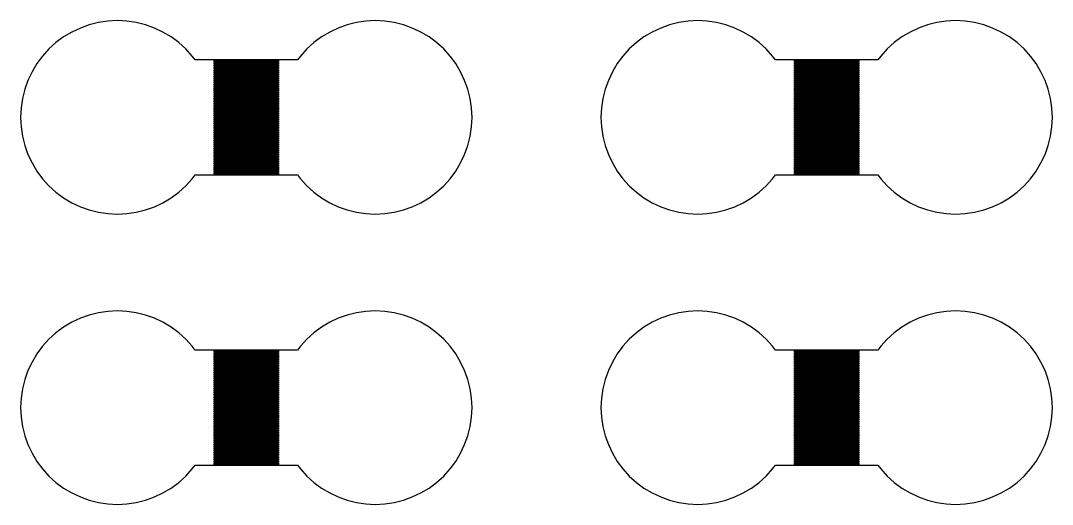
# Model space of a CAD drawing. Extents: x 1 to 53, y 0.8 to 35.2.
# Drawn here: x 10 to 26, y 27.75 to 35.25 of the extents above; entities that cross this region are included whole.
import ezdxf

# ---------------------------------------------------------------- set-up
doc = ezdxf.new("R2010")
doc.units = 0

msp = doc.modelspace()

# ---------------------------------------------------------------- linework, layer by layer
for p, q in [((11.2074, 35.2212), (11.0646, 35.1854)), ((11.353, 35.2428), (11.2074, 35.2212)), ((11.5, 35.25), (11.353, 35.2428)), ((11.647, 35.2428), (11.5, 35.25)), ((11.7926, 35.2212), (11.647, 35.2428)), ((11.9354, 35.1854), (11.7926, 35.2212)), ((15.2074, 35.2212), (15.0646, 35.1854)), ((15.353, 35.2428), (15.2074, 35.2212)), ((15.5, 35.25), (15.353, 35.2428)), ((15.647, 35.2428), (15.5, 35.25)), ((15.7926, 35.2212), (15.647, 35.2428)), ((15.9354, 35.1854), (15.7926, 35.2212)), ((20.2074, 35.2212), (20.0646, 35.1854)), ((20.353, 35.2428), (20.2074, 35.2212)), ((20.5, 35.25), (20.353, 35.2428)), ((20.647, 35.2428), (20.5, 35.25)), ((20.7926, 35.2212), (20.647, 35.2428)), ((20.9354, 35.1854), (20.7926, 35.2212)), ((24.2074, 35.2212), (24.0646, 35.1854)), ((24.353, 35.2428), (24.2074, 35.2212)), ((24.5, 35.25), (24.353, 35.2428)), ((24.647, 35.2428), (24.5, 35.25)), ((24.7926, 35.2212), (24.647, 35.2428)), ((24.9354, 35.1854), (24.7926, 35.2212)), ((10.7929, 35.0729), (10.6667, 34.9972)), ((10.926, 35.1358), (10.7929, 35.0729)), ((11.0646, 35.1854), (10.926, 35.1358)), ((12.074, 35.1358), (11.9354, 35.1854)), ((12.2071, 35.0729), (12.074, 35.1358)), ((12.3334, 34.9972), (12.2071, 35.0729)), ((14.7929, 35.0729), (14.6666, 34.9972)), ((14.926, 35.1358), (14.7929, 35.0729)), ((15.0646, 35.1854), (14.926, 35.1358)), ((16.074, 35.1358), (15.9354, 35.1854)), ((16.2071, 35.0729), (16.074, 35.1358)), ((16.3333, 34.9972), (16.2071, 35.0729)), ((19.7929, 35.0729), (19.6667, 34.9972)), ((19.926, 35.1358), (19.7929, 35.0729)), ((20.0646, 35.1854), (19.926, 35.1358)), ((21.074, 35.1358), (20.9354, 35.1854)), ((21.2071, 35.0729), (21.074, 35.1358)), ((21.3334, 34.9972), (21.2071, 35.0729)), ((23.7929, 35.0729), (23.6666, 34.9972)), ((23.926, 35.1358), (23.7929, 35.0729)), ((24.0646, 35.1854), (23.926, 35.1358)), ((25.074, 35.1358), (24.9354, 35.1854)), ((25.2071, 35.0729), (25.074, 35.1358)), ((25.3333, 34.9972), (25.2071, 35.0729)), ((10.5484, 34.9095), (10.4393, 34.8107)), ((10.6667, 34.9972), (10.5484, 34.9095)), ((12.4516, 34.9095), (12.3334, 34.9972)), ((12.5607, 34.8107), (12.4516, 34.9095)), ((14.5484, 34.9095), (14.4393, 34.8107)), ((14.6666, 34.9972), (14.5484, 34.9095)), ((16.4516, 34.9095), (16.3333, 34.9972)), ((16.5607, 34.8107), (16.4516, 34.9095)), ((19.5484, 34.9095), (19.4393, 34.8107)), ((19.6667, 34.9972), (19.5484, 34.9095)), ((21.4516, 34.9095), (21.3334, 34.9972)), ((21.5607, 34.8107), (21.4516, 34.9095)), ((23.5484, 34.9095), (23.4393, 34.8107)), ((23.6666, 34.9972), (23.5484, 34.9095)), ((25.4516, 34.9095), (25.3333, 34.9972)), ((25.5607, 34.8107), (25.4516, 34.9095)), ((10.4393, 34.8107), (10.3405, 34.7016)), ((12.6595, 34.7016), (12.5607, 34.8107)), ((14.4393, 34.8107), (14.3405, 34.7016)), ((16.6595, 34.7016), (16.5607, 34.8107)), ((19.4393, 34.8107), (19.3405, 34.7016)), ((21.6595, 34.7016), (21.5607, 34.8107)), ((23.4393, 34.8107), (23.3405, 34.7016)), ((25.6595, 34.7016), (25.5607, 34.8107)), ((10.2528, 34.5833), (10.1771, 34.4571)), ((10.3405, 34.7016), (10.2528, 34.5833)), ((12.7052, 34.64), (12.6595, 34.7016)), ((14.2948, 34.64), (12.7052, 34.64)), ((13, 34.61), (13, 34.63)), ((13, 34.63), (14, 34.63)), ((14, 34.61), (13, 34.61)), ((13, 34.58), (13, 34.6)), ((13, 34.6), (14, 34.6)), ((14, 34.58), (13, 34.58)), ((13, 34.55), (13, 34.57)), ((13, 34.57), (14, 34.57)), ((14, 34.63), (14, 34.61)), ((14, 34.6), (14, 34.58)), ((14, 34.57), (14, 34.55)), ((14.3405, 34.7016), (14.2948, 34.64)), ((16.7472, 34.5833), (16.6595, 34.7016)), ((16.8229, 34.4571), (16.7472, 34.5833)), ((19.2528, 34.5833), (19.1771, 34.4571)), ((19.3405, 34.7016), (19.2528, 34.5833)), ((21.7052, 34.64), (21.6595, 34.7016)), ((23.2948, 34.64), (21.7052, 34.64)), ((22, 34.61), (22, 34.63)), ((22, 34.63), (23, 34.63)), ((23, 34.61), (22, 34.61)), ((22, 34.58), (22, 34.6)), ((22, 34.6), (23, 34.6)), ((23, 34.58), (22, 34.58)), ((22, 34.55), (22, 34.57)), ((22, 34.57), (23, 34.57)), ((23, 34.63), (23, 34.61)), ((23, 34.6), (23, 34.58)), ((23, 34.57), (23, 34.55)), ((23.3405, 34.7016), (23.2948, 34.64)), ((25.7472, 34.5833), (25.6595, 34.7016)), ((25.8229, 34.4571), (25.7472, 34.5833)), ((10.1771, 34.4571), (10.1142, 34.324)), ((14, 34.55), (13, 34.55)), ((13, 34.52), (13, 34.54)), ((13, 34.54), (14, 34.54)), ((14, 34.52), (13, 34.52)), ((13, 34.49), (13, 34.51)), ((13, 34.51), (14, 34.51)), ((14, 34.49), (13, 34.49)), ((13, 34.46), (13, 34.48)), ((13, 34.48), (14, 34.48)), ((14, 34.46), (13, 34.46)), ((13, 34.43), (13, 34.45)), ((13, 34.45), (14, 34.45)), ((14, 34.43), (13, 34.43)), ((13, 34.4), (13, 34.42)), ((13, 34.42), (14, 34.42)), ((14, 34.4), (13, 34.4)), ((14, 34.54), (14, 34.52)), ((14, 34.51), (14, 34.49)), ((14, 34.48), (14, 34.46)), ((14, 34.45), (14, 34.43)), ((14, 34.42), (14, 34.4)), ((16.8858, 34.324), (16.8229, 34.4571)), ((19.1771, 34.4571), (19.1142, 34.324)), ((23, 34.55), (22, 34.55)), ((22, 34.52), (22, 34.54)), ((22, 34.54), (23, 34.54)), ((23, 34.52), (22, 34.52)), ((22, 34.49), (22, 34.51)), ((22, 34.51), (23, 34.51)), ((23, 34.49), (22, 34.49)), ((22, 34.46), (22, 34.48)), ((22, 34.48), (23, 34.48)), ((23, 34.46), (22, 34.46)), ((22, 34.43), (22, 34.45)), ((22, 34.45), (23, 34.45)), ((23, 34.43), (22, 34.43)), ((22, 34.4), (22, 34.42)), ((22, 34.42), (23, 34.42)), ((23, 34.4), (22, 34.4)), ((23, 34.54), (23, 34.52)), ((23, 34.51), (23, 34.49)), ((23, 34.48), (23, 34.46)), ((23, 34.45), (23, 34.43)), ((23, 34.42), (23, 34.4)), ((25.8858, 34.324), (25.8229, 34.4571)), ((10.1142, 34.324), (10.0646, 34.1854)), ((13, 34.37), (13, 34.39)), ((13, 34.39), (14, 34.39)), ((14, 34.37), (13, 34.37)), ((13, 34.34), (13, 34.36)), ((13, 34.36), (14, 34.36)), ((14, 34.34), (13, 34.34)), ((13, 34.31), (13, 34.33)), ((13, 34.33), (14, 34.33)), ((14, 34.31), (13, 34.31)), ((13, 34.28), (13, 34.3)), ((13, 34.3), (14, 34.3)), ((14, 34.28), (13, 34.28)), ((13, 34.25), (13, 34.27)), ((13, 34.27), (14, 34.27)), ((14, 34.25), (13, 34.25)), ((13, 34.22), (13, 34.24)), ((13, 34.24), (14, 34.24)), ((14, 34.39), (14, 34.37)), ((14, 34.36), (14, 34.34)), ((14, 34.33), (14, 34.31)), ((14, 34.3), (14, 34.28)), ((14, 34.27), (14, 34.25)), ((14, 34.24), (14, 34.22)), ((16.9354, 34.1854), (16.8858, 34.324)), ((19.1142, 34.324), (19.0646, 34.1854)), ((22, 34.37), (22, 34.39)), ((22, 34.39), (23, 34.39)), ((23, 34.37), (22, 34.37)), ((22, 34.34), (22, 34.36)), ((22, 34.36), (23, 34.36)), ((23, 34.34), (22, 34.34)), ((22, 34.31), (22, 34.33)), ((22, 34.33), (23, 34.33)), ((23, 34.31), (22, 34.31)), ((22, 34.28), (22, 34.3)), ((22, 34.3), (23, 34.3)), ((23, 34.28), (22, 34.28)), ((22, 34.25), (22, 34.27)), ((22, 34.27), (23, 34.27)), ((23, 34.25), (22, 34.25)), ((22, 34.22), (22, 34.24)), ((22, 34.24), (23, 34.24)), ((23, 34.39), (23, 34.37)), ((23, 34.36), (23, 34.34)), ((23, 34.33), (23, 34.31)), ((23, 34.3), (23, 34.28)), ((23, 34.27), (23, 34.25)), ((23, 34.24), (23, 34.22)), ((25.9354, 34.1854), (25.8858, 34.324)), ((10.0646, 34.1854), (10.0288, 34.0426)), ((14, 34.22), (13, 34.22)), ((13, 34.19), (13, 34.21)), ((13, 34.21), (14, 34.21)), ((14, 34.19), (13, 34.19)), ((13, 34.16), (13, 34.18)), ((13, 34.18), (14, 34.18)), ((14, 34.16), (13, 34.16)), ((13, 34.13), (13, 34.15)), ((13, 34.15), (14, 34.15)), ((14, 34.13), (13, 34.13)), ((13, 34.1), (13, 34.12)), ((13, 34.12), (14, 34.12)), ((14, 34.1), (13, 34.1)), ((13, 34.07), (13, 34.09)), ((13, 34.09), (14, 34.09)), ((14, 34.21), (14, 34.19)), ((14, 34.18), (14, 34.16)), ((14, 34.15), (14, 34.13)), ((14, 34.12), (14, 34.1)), ((14, 34.09), (14, 34.07)), ((16.9712, 34.0426), (16.9354, 34.1854)), ((19.0646, 34.1854), (19.0288, 34.0426)), ((23, 34.22), (22, 34.22)), ((22, 34.19), (22, 34.21)), ((22, 34.21), (23, 34.21)), ((23, 34.19), (22, 34.19)), ((22, 34.16), (22, 34.18)), ((22, 34.18), (23, 34.18)), ((23, 34.16), (22, 34.16)), ((22, 34.13), (22, 34.15)), ((22, 34.15), (23, 34.15)), ((23, 34.13), (22, 34.13)), ((22, 34.1), (22, 34.12)), ((22, 34.12), (23, 34.12)), ((23, 34.1), (22, 34.1)), ((22, 34.07), (22, 34.09)), ((22, 34.09), (23, 34.09)), ((23, 34.21), (23, 34.19)), ((23, 34.18), (23, 34.16)), ((23, 34.15), (23, 34.13)), ((23, 34.12), (23, 34.1)), ((23, 34.09), (23, 34.07)), ((25.9712, 34.0426), (25.9354, 34.1854)), ((10.0288, 34.0426), (10.0072, 33.897)), ((14, 34.07), (13, 34.07)), ((13, 34.04), (13, 34.06)), ((13, 34.06), (14, 34.06)), ((14, 34.04), (13, 34.04)), ((13, 34.01), (13, 34.03)), ((13, 34.03), (14, 34.03)), ((14, 34.01), (13, 34.01)), ((13, 33.98), (13, 34)), ((13, 34), (14, 34)), ((14, 33.98), (13, 33.98)), ((13, 33.95), (13, 33.97)), ((13, 33.97), (14, 33.97)), ((14, 33.95), (13, 33.95)), ((13, 33.92), (13, 33.94)), ((13, 33.94), (14, 33.94)), ((14, 33.92), (13, 33.92)), ((14, 34.06), (14, 34.04)), ((14, 34.03), (14, 34.01)), ((14, 34), (14, 33.98)), ((14, 33.97), (14, 33.95)), ((14, 33.94), (14, 33.92)), ((16.9928, 33.897), (16.9712, 34.0426)), ((19.0288, 34.0426), (19.0072, 33.897)), ((23, 34.07), (22, 34.07)), ((22, 34.04), (22, 34.06)), ((22, 34.06), (23, 34.06)), ((23, 34.04), (22, 34.04)), ((22, 34.01), (22, 34.03)), ((22, 34.03), (23, 34.03)), ((23, 34.01), (22, 34.01)), ((22, 33.98), (22, 34)), ((22, 34), (23, 34)), ((23, 33.98), (22, 33.98)), ((22, 33.95), (22, 33.97)), ((22, 33.97), (23, 33.97)), ((23, 33.95), (22, 33.95)), ((22, 33.92), (22, 33.94)), ((22, 33.94), (23, 33.94)), ((23, 33.92), (22, 33.92)), ((23, 34.06), (23, 34.04)), ((23, 34.03), (23, 34.01)), ((23, 34), (23, 33.98)), ((23, 33.97), (23, 33.95)), ((23, 33.94), (23, 33.92)), ((25.9928, 33.897), (25.9712, 34.0426)), ((10.0072, 33.897), (10, 33.75)), ((13, 33.89), (13, 33.91)), ((13, 33.91), (14, 33.91)), ((14, 33.89), (13, 33.89)), ((13, 33.86), (13, 33.88)), ((13, 33.88), (14, 33.88)), ((14, 33.86), (13, 33.86)), ((13, 33.83), (13, 33.85)), ((13, 33.85), (14, 33.85)), ((14, 33.83), (13, 33.83)), ((13, 33.8), (13, 33.82)), ((13, 33.82), (14, 33.82)), ((14, 33.8), (13, 33.8)), ((13, 33.77), (13, 33.79)), ((13, 33.79), (14, 33.79)), ((14, 33.77), (13, 33.77)), ((14, 33.91), (14, 33.89)), ((14, 33.88), (14, 33.86)), ((14, 33.85), (14, 33.83)), ((14, 33.82), (14, 33.8)), ((14, 33.79), (14, 33.77)), ((17, 33.75), (16.9928, 33.897)), ((19.0072, 33.897), (19, 33.75)), ((22, 33.89), (22, 33.91)), ((22, 33.91), (23, 33.91)), ((23, 33.89), (22, 33.89)), ((22, 33.86), (22, 33.88)), ((22, 33.88), (23, 33.88)), ((23, 33.86), (22, 33.86)), ((22, 33.83), (22, 33.85)), ((22, 33.85), (23, 33.85)), ((23, 33.83), (22, 33.83)), ((22, 33.8), (22, 33.82)), ((22, 33.82), (23, 33.82)), ((23, 33.8), (22, 33.8)), ((22, 33.77), (22, 33.79)), ((22, 33.79), (23, 33.79)), ((23, 33.77), (22, 33.77)), ((23, 33.91), (23, 33.89)), ((23, 33.88), (23, 33.86)), ((23, 33.85), (23, 33.83)), ((23, 33.82), (23, 33.8)), ((23, 33.79), (23, 33.77)), ((26, 33.75), (25.9928, 33.897)), ((10, 33.75), (10.0072, 33.603)), ((10.0072, 33.603), (10.0288, 33.4574)), ((13, 33.74), (13, 33.76)), ((13, 33.76), (14, 33.76)), ((14, 33.74), (13, 33.74)), ((13, 33.71), (13, 33.73)), ((13, 33.73), (14, 33.73)), ((14, 33.71), (13, 33.71)), ((13, 33.68), (13, 33.7)), ((13, 33.7), (14, 33.7)), ((14, 33.68), (13, 33.68)), ((13, 33.65), (13, 33.67)), ((13, 33.67), (14, 33.67)), ((14, 33.65), (13, 33.65)), ((13, 33.62), (13, 33.64)), ((13, 33.64), (14, 33.64)), ((14, 33.62), (13, 33.62)), ((13, 33.59), (13, 33.61)), ((13, 33.61), (14, 33.61)), ((14, 33.76), (14, 33.74)), ((14, 33.73), (14, 33.71)), ((14, 33.7), (14, 33.68)), ((14, 33.67), (14, 33.65)), ((14, 33.64), (14, 33.62)), ((14, 33.61), (14, 33.59)), ((16.9712, 33.4574), (16.9928, 33.603)), ((16.9928, 33.603), (17, 33.75)), ((19, 33.75), (19.0072, 33.603)), ((19.0072, 33.603), (19.0288, 33.4574)), ((22, 33.74), (22, 33.76)), ((22, 33.76), (23, 33.76)), ((23, 33.74), (22, 33.74)), ((22, 33.71), (22, 33.73)), ((22, 33.73), (23, 33.73)), ((23, 33.71), (22, 33.71)), ((22, 33.68), (22, 33.7)), ((22, 33.7), (23, 33.7)), ((23, 33.68), (22, 33.68)), ((22, 33.65), (22, 33.67)), ((22, 33.67), (23, 33.67)), ((23, 33.65), (22, 33.65)), ((22, 33.62), (22, 33.64)), ((22, 33.64), (23, 33.64)), ((23, 33.62), (22, 33.62)), ((22, 33.59), (22, 33.61)), ((22, 33.61), (23, 33.61)), ((23, 33.76), (23, 33.74)), ((23, 33.73), (23, 33.71)), ((23, 33.7), (23, 33.68)), ((23, 33.67), (23, 33.65)), ((23, 33.64), (23, 33.62)), ((23, 33.61), (23, 33.59)), ((25.9712, 33.4574), (25.9928, 33.603)), ((25.9928, 33.603), (26, 33.75)), ((10.0288, 33.4574), (10.0646, 33.3146)), ((14, 33.59), (13, 33.59)), ((13, 33.56), (13, 33.58)), ((13, 33.58), (14, 33.58)), ((14, 33.56), (13, 33.56)), ((13, 33.53), (13, 33.55)), ((13, 33.55), (14, 33.55)), ((14, 33.53), (13, 33.53)), ((13, 33.5), (13, 33.52)), ((13, 33.52), (14, 33.52)), ((14, 33.5), (13, 33.5)), ((13, 33.47), (13, 33.49)), ((13, 33.49), (14, 33.49)), ((14, 33.47), (13, 33.47)), ((13, 33.44), (13, 33.46)), ((13, 33.46), (14, 33.46)), ((14, 33.58), (14, 33.56)), ((14, 33.55), (14, 33.53)), ((14, 33.52), (14, 33.5)), ((14, 33.49), (14, 33.47)), ((14, 33.46), (14, 33.44)), ((16.9354, 33.3146), (16.9712, 33.4574)), ((19.0288, 33.4574), (19.0646, 33.3146)), ((23, 33.59), (22, 33.59)), ((22, 33.56), (22, 33.58)), ((22, 33.58), (23, 33.58)), ((23, 33.56), (22, 33.56)), ((22, 33.53), (22, 33.55)), ((22, 33.55), (23, 33.55)), ((23, 33.53), (22, 33.53)), ((22, 33.5), (22, 33.52)), ((22, 33.52), (23, 33.52)), ((23, 33.5), (22, 33.5)), ((22, 33.47), (22, 33.49)), ((22, 33.49), (23, 33.49)), ((23, 33.47), (22, 33.47)), ((22, 33.44), (22, 33.46)), ((22, 33.46), (23, 33.46)), ((23, 33.58), (23, 33.56)), ((23, 33.55), (23, 33.53)), ((23, 33.52), (23, 33.5)), ((23, 33.49), (23, 33.47)), ((23, 33.46), (23, 33.44)), ((25.9354, 33.3146), (25.9712, 33.4574)), ((10.0646, 33.3146), (10.1142, 33.176)), ((14, 33.44), (13, 33.44)), ((13, 33.41), (13, 33.43)), ((13, 33.43), (14, 33.43)), ((14, 33.41), (13, 33.41)), ((13, 33.38), (13, 33.4)), ((13, 33.4), (14, 33.4)), ((14, 33.38), (13, 33.38)), ((13, 33.35), (13, 33.37)), ((13, 33.37), (14, 33.37)), ((14, 33.35), (13, 33.35)), ((13, 33.32), (13, 33.34)), ((13, 33.34), (14, 33.34)), ((14, 33.32), (13, 33.32)), ((13, 33.29), (13, 33.31)), ((13, 33.31), (14, 33.31)), ((14, 33.29), (13, 33.29)), ((13, 33.26), (13, 33.28)), ((13, 33.28), (14, 33.28)), ((14, 33.43), (14, 33.41)), ((14, 33.4), (14, 33.38)), ((14, 33.37), (14, 33.35)), ((14, 33.34), (14, 33.32)), ((14, 33.31), (14, 33.29)), ((14, 33.28), (14, 33.26)), ((16.8858, 33.176), (16.9354, 33.3146)), ((19.0646, 33.3146), (19.1142, 33.176)), ((23, 33.44), (22, 33.44)), ((22, 33.41), (22, 33.43)), ((22, 33.43), (23, 33.43)), ((23, 33.41), (22, 33.41)), ((22, 33.38), (22, 33.4)), ((22, 33.4), (23, 33.4)), ((23, 33.38), (22, 33.38)), ((22, 33.35), (22, 33.37)), ((22, 33.37), (23, 33.37)), ((23, 33.35), (22, 33.35)), ((22, 33.32), (22, 33.34)), ((22, 33.34), (23, 33.34)), ((23, 33.32), (22, 33.32)), ((22, 33.29), (22, 33.31)), ((22, 33.31), (23, 33.31)), ((23, 33.29), (22, 33.29)), ((22, 33.26), (22, 33.28)), ((22, 33.28), (23, 33.28)), ((23, 33.43), (23, 33.41)), ((23, 33.4), (23, 33.38)), ((23, 33.37), (23, 33.35)), ((23, 33.34), (23, 33.32)), ((23, 33.31), (23, 33.29)), ((23, 33.28), (23, 33.26)), ((25.8858, 33.176), (25.9354, 33.3146)), ((10.1142, 33.176), (10.1771, 33.0429)), ((14, 33.26), (13, 33.26)), ((13, 33.23), (13, 33.25)), ((13, 33.25), (14, 33.25)), ((14, 33.23), (13, 33.23)), ((13, 33.2), (13, 33.22)), ((13, 33.22), (14, 33.22)), ((14, 33.2), (13, 33.2)), ((13, 33.17), (13, 33.19)), ((13, 33.19), (14, 33.19)), ((14, 33.17), (13, 33.17)), ((13, 33.14), (13, 33.16)), ((13, 33.16), (14, 33.16)), ((14, 33.14), (13, 33.14)), ((13, 33.11), (13, 33.13)), ((13, 33.13), (14, 33.13)), ((14, 33.25), (14, 33.23)), ((14, 33.22), (14, 33.2)), ((14, 33.19), (14, 33.17)), ((14, 33.16), (14, 33.14)), ((14, 33.13), (14, 33.11)), ((16.8229, 33.0429), (16.8858, 33.176)), ((19.1142, 33.176), (19.1771, 33.0429)), ((23, 33.26), (22, 33.26)), ((22, 33.23), (22, 33.25)), ((22, 33.25), (23, 33.25)), ((23, 33.23), (22, 33.23)), ((22, 33.2), (22, 33.22)), ((22, 33.22), (23, 33.22)), ((23, 33.2), (22, 33.2)), ((22, 33.17), (22, 33.19)), ((22, 33.19), (23, 33.19)), ((23, 33.17), (22, 33.17)), ((22, 33.14), (22, 33.16)), ((22, 33.16), (23, 33.16)), ((23, 33.14), (22, 33.14)), ((22, 33.11), (22, 33.13)), ((22, 33.13), (23, 33.13)), ((23, 33.25), (23, 33.23)), ((23, 33.22), (23, 33.2)), ((23, 33.19), (23, 33.17)), ((23, 33.16), (23, 33.14)), ((23, 33.13), (23, 33.11)), ((25.8229, 33.0429), (25.8858, 33.176)), ((10.1771, 33.0429), (10.2528, 32.9167)), ((14, 33.11), (13, 33.11)), ((13, 33.08), (13, 33.1)), ((13, 33.1), (14, 33.1)), ((14, 33.08), (13, 33.08)), ((13, 33.05), (13, 33.07)), ((13, 33.07), (14, 33.07)), ((14, 33.05), (13, 33.05)), ((13, 33.02), (13, 33.04)), ((13, 33.04), (14, 33.04)), ((14, 33.02), (13, 33.02)), ((13, 32.99), (13, 33.01)), ((13, 33.01), (14, 33.01)), ((14, 32.99), (13, 32.99)), ((13, 32.96), (13, 32.98)), ((13, 32.98), (14, 32.98)), ((14, 32.96), (13, 32.96)), ((14, 33.1), (14, 33.08)), ((14, 33.07), (14, 33.05)), ((14, 33.04), (14, 33.02)), ((14, 33.01), (14, 32.99)), ((14, 32.98), (14, 32.96)), ((16.7472, 32.9167), (16.8229, 33.0429)), ((19.1771, 33.0429), (19.2528, 32.9167)), ((23, 33.11), (22, 33.11)), ((22, 33.08), (22, 33.1)), ((22, 33.1), (23, 33.1)), ((23, 33.08), (22, 33.08)), ((22, 33.05), (22, 33.07)), ((22, 33.07), (23, 33.07)), ((23, 33.05), (22, 33.05)), ((22, 33.02), (22, 33.04)), ((22, 33.04), (23, 33.04)), ((23, 33.02), (22, 33.02)), ((22, 32.99), (22, 33.01)), ((22, 33.01), (23, 33.01)), ((23, 32.99), (22, 32.99)), ((22, 32.96), (22, 32.98)), ((22, 32.98), (23, 32.98)), ((23, 32.96), (22, 32.96)), ((23, 33.1), (23, 33.08)), ((23, 33.07), (23, 33.05)), ((23, 33.04), (23, 33.02)), ((23, 33.01), (23, 32.99)), ((23, 32.98), (23, 32.96)), ((25.7472, 32.9167), (25.8229, 33.0429)), ((10.2528, 32.9167), (10.3405, 32.7984)), ((12.6595, 32.7984), (12.7052, 32.86)), ((12.7052, 32.86), (14.2948, 32.86)), ((13, 32.93), (13, 32.95)), ((13, 32.95), (14, 32.95)), ((14, 32.93), (13, 32.93)), ((13, 32.9), (13, 32.92)), ((13, 32.92), (14, 32.92)), ((14, 32.9), (13, 32.9)), ((13, 32.87), (13, 32.89)), ((13, 32.89), (14, 32.89)), ((14, 32.87), (13, 32.87)), ((14, 32.95), (14, 32.93)), ((14, 32.92), (14, 32.9)), ((14, 32.89), (14, 32.87)), ((14.2948, 32.86), (14.3405, 32.7984)), ((16.6595, 32.7984), (16.7472, 32.9167)), ((19.2528, 32.9167), (19.3405, 32.7984)), ((21.6595, 32.7984), (21.7052, 32.86)), ((21.7052, 32.86), (23.2948, 32.86)), ((22, 32.93), (22, 32.95)), ((22, 32.95), (23, 32.95)), ((23, 32.93), (22, 32.93)), ((22, 32.9), (22, 32.92)), ((22, 32.92), (23, 32.92)), ((23, 32.9), (22, 32.9)), ((22, 32.87), (22, 32.89)), ((22, 32.89), (23, 32.89)), ((23, 32.87), (22, 32.87)), ((23, 32.95), (23, 32.93)), ((23, 32.92), (23, 32.9)), ((23, 32.89), (23, 32.87)), ((23.2948, 32.86), (23.3405, 32.7984)), ((25.6595, 32.7984), (25.7472, 32.9167)), ((10.3405, 32.7984), (10.4393, 32.6893)), ((10.4393, 32.6893), (10.5484, 32.5905)), ((12.4516, 32.5905), (12.5607, 32.6893)), ((12.5607, 32.6893), (12.6595, 32.7984)), ((14.3405, 32.7984), (14.4393, 32.6893)), ((14.4393, 32.6893), (14.5484, 32.5905)), ((16.4516, 32.5905), (16.5607, 32.6893)), ((16.5607, 32.6893), (16.6595, 32.7984)), ((19.3405, 32.7984), (19.4393, 32.6893)), ((19.4393, 32.6893), (19.5484, 32.5905)), ((21.4516, 32.5905), (21.5607, 32.6893)), ((21.5607, 32.6893), (21.6595, 32.7984)), ((23.3405, 32.7984), (23.4393, 32.6893)), ((23.4393, 32.6893), (23.5484, 32.5905)), ((25.4516, 32.5905), (25.5607, 32.6893)), ((25.5607, 32.6893), (25.6595, 32.7984)), ((10.5484, 32.5905), (10.6667, 32.5028)), ((10.6667, 32.5028), (10.7929, 32.4271)), ((12.2071, 32.4271), (12.3334, 32.5028)), ((12.3334, 32.5028), (12.4516, 32.5905)), ((14.5484, 32.5905), (14.6666, 32.5028)), ((14.6666, 32.5028), (14.7929, 32.4271)), ((16.2071, 32.4271), (16.3333, 32.5028)), ((16.3333, 32.5028), (16.4516, 32.5905)), ((19.5484, 32.5905), (19.6667, 32.5028)), ((19.6667, 32.5028), (19.7929, 32.4271)), ((21.2071, 32.4271), (21.3334, 32.5028)), ((21.3334, 32.5028), (21.4516, 32.5905)), ((23.5484, 32.5905), (23.6666, 32.5028)), ((23.6666, 32.5028), (23.7929, 32.4271)), ((25.2071, 32.4271), (25.3333, 32.5028)), ((25.3333, 32.5028), (25.4516, 32.5905)), ((10.7929, 32.4271), (10.926, 32.3642)), ((10.926, 32.3642), (11.0646, 32.3146)), ((11.9354, 32.3146), (12.074, 32.3642)), ((12.074, 32.3642), (12.2071, 32.4271)), ((14.7929, 32.4271), (14.926, 32.3642)), ((14.926, 32.3642), (15.0646, 32.3146)), ((15.9354, 32.3146), (16.074, 32.3642)), ((16.074, 32.3642), (16.2071, 32.4271)), ((19.7929, 32.4271), (19.926, 32.3642)), ((19.926, 32.3642), (20.0646, 32.3146)), ((20.9354, 32.3146), (21.074, 32.3642)), ((21.074, 32.3642), (21.2071, 32.4271)), ((23.7929, 32.4271), (23.926, 32.3642)), ((23.926, 32.3642), (24.0646, 32.3146)), ((24.9354, 32.3146), (25.074, 32.3642)), ((25.074, 32.3642), (25.2071, 32.4271)), ((11.0646, 32.3146), (11.2074, 32.2788)), ((11.2074, 32.2788), (11.353, 32.2572)), ((11.353, 32.2572), (11.5, 32.25)), ((11.5, 32.25), (11.647, 32.2572)), ((11.647, 32.2572), (11.7926, 32.2788)), ((11.7926, 32.2788), (11.9354, 32.3146)), ((15.0646, 32.3146), (15.2074, 32.2788)), ((15.2074, 32.2788), (15.353, 32.2572)), ((15.353, 32.2572), (15.5, 32.25)), ((15.5, 32.25), (15.647, 32.2572)), ((15.647, 32.2572), (15.7926, 32.2788)), ((15.7926, 32.2788), (15.9354, 32.3146)), ((20.0646, 32.3146), (20.2074, 32.2788)), ((20.2074, 32.2788), (20.353, 32.2572)), ((20.353, 32.2572), (20.5, 32.25)), ((20.5, 32.25), (20.647, 32.2572)), ((20.647, 32.2572), (20.7926, 32.2788)), ((20.7926, 32.2788), (20.9354, 32.3146)), ((24.0646, 32.3146), (24.2074, 32.2788)), ((24.2074, 32.2788), (24.353, 32.2572)), ((24.353, 32.2572), (24.5, 32.25)), ((24.5, 32.25), (24.647, 32.2572)), ((24.647, 32.2572), (24.7926, 32.2788)), ((24.7926, 32.2788), (24.9354, 32.3146)), ((11.2074, 30.7212), (11.0646, 30.6854)), ((11.353, 30.7428), (11.2074, 30.7212)), ((11.5, 30.75), (11.353, 30.7428)), ((11.647, 30.7428), (11.5, 30.75)), ((11.7926, 30.7212), (11.647, 30.7428)), ((11.9354, 30.6854), (11.7926, 30.7212)), ((15.2074, 30.7212), (15.0646, 30.6854)), ((15.353, 30.7428), (15.2074, 30.7212)), ((15.5, 30.75), (15.353, 30.7428)), ((15.647, 30.7428), (15.5, 30.75)), ((15.7926, 30.7212), (15.647, 30.7428)), ((15.9354, 30.6854), (15.7926, 30.7212)), ((20.2074, 30.7212), (20.0646, 30.6854)), ((20.353, 30.7428), (20.2074, 30.7212)), ((20.5, 30.75), (20.353, 30.7428)), ((20.647, 30.7428), (20.5, 30.75)), ((20.7926, 30.7212), (20.647, 30.7428)), ((20.9354, 30.6854), (20.7926, 30.7212)), ((24.2074, 30.7212), (24.0646, 30.6854)), ((24.353, 30.7428), (24.2074, 30.7212)), ((24.5, 30.75), (24.353, 30.7428)), ((24.647, 30.7428), (24.5, 30.75)), ((24.7926, 30.7212), (24.647, 30.7428)), ((24.9354, 30.6854), (24.7926, 30.7212)), ((10.7929, 30.5729), (10.6667, 30.4972)), ((10.926, 30.6358), (10.7929, 30.5729)), ((11.0646, 30.6854), (10.926, 30.6358)), ((12.074, 30.6358), (11.9354, 30.6854)), ((12.2071, 30.5729), (12.074, 30.6358)), ((12.3334, 30.4972), (12.2071, 30.5729)), ((14.7929, 30.5729), (14.6666, 30.4972)), ((14.926, 30.6358), (14.7929, 30.5729)), ((15.0646, 30.6854), (14.926, 30.6358)), ((16.074, 30.6358), (15.9354, 30.6854)), ((16.2071, 30.5729), (16.074, 30.6358)), ((16.3333, 30.4972), (16.2071, 30.5729)), ((19.7929, 30.5729), (19.6667, 30.4972)), ((19.926, 30.6358), (19.7929, 30.5729)), ((20.0646, 30.6854), (19.926, 30.6358)), ((21.074, 30.6358), (20.9354, 30.6854)), ((21.2071, 30.5729), (21.074, 30.6358)), ((21.3334, 30.4972), (21.2071, 30.5729)), ((23.7929, 30.5729), (23.6666, 30.4972)), ((23.926, 30.6358), (23.7929, 30.5729)), ((24.0646, 30.6854), (23.926, 30.6358)), ((25.074, 30.6358), (24.9354, 30.6854)), ((25.2071, 30.5729), (25.074, 30.6358)), ((25.3333, 30.4972), (25.2071, 30.5729)), ((10.5484, 30.4095), (10.4393, 30.3107)), ((10.6667, 30.4972), (10.5484, 30.4095)), ((12.4516, 30.4095), (12.3334, 30.4972)), ((12.5607, 30.3107), (12.4516, 30.4095)), ((14.5484, 30.4095), (14.4393, 30.3107)), ((14.6666, 30.4972), (14.5484, 30.4095)), ((16.4516, 30.4095), (16.3333, 30.4972)), ((16.5607, 30.3107), (16.4516, 30.4095)), ((19.5484, 30.4095), (19.4393, 30.3107)), ((19.6667, 30.4972), (19.5484, 30.4095)), ((21.4516, 30.4095), (21.3334, 30.4972)), ((21.5607, 30.3107), (21.4516, 30.4095)), ((23.5484, 30.4095), (23.4393, 30.3107)), ((23.6666, 30.4972), (23.5484, 30.4095)), ((25.4516, 30.4095), (25.3333, 30.4972)), ((25.5607, 30.3107), (25.4516, 30.4095)), ((10.4393, 30.3107), (10.3405, 30.2016)), ((12.6595, 30.2016), (12.5607, 30.3107)), ((14.4393, 30.3107), (14.3405, 30.2016)), ((16.6595, 30.2016), (16.5607, 30.3107)), ((19.4393, 30.3107), (19.3405, 30.2016)), ((21.6595, 30.2016), (21.5607, 30.3107)), ((23.4393, 30.3107), (23.3405, 30.2016)), ((25.6595, 30.2016), (25.5607, 30.3107)), ((10.2528, 30.0833), (10.1771, 29.9571)), ((10.3405, 30.2016), (10.2528, 30.0833)), ((12.7052, 30.14), (12.6595, 30.2016)), ((14.2948, 30.14), (12.7052, 30.14)), ((13, 30.11), (13, 30.13)), ((13, 30.13), (14, 30.13)), ((14, 30.11), (13, 30.11)), ((13, 30.08), (13, 30.1)), ((13, 30.1), (14, 30.1)), ((14, 30.13), (14, 30.11)), ((14, 30.1), (14, 30.08)), ((14.3405, 30.2016), (14.2948, 30.14)), ((16.7472, 30.0833), (16.6595, 30.2016)), ((16.8229, 29.9571), (16.7472, 30.0833)), ((19.2528, 30.0833), (19.1771, 29.9571)), ((19.3405, 30.2016), (19.2528, 30.0833)), ((21.7052, 30.14), (21.6595, 30.2016)), ((23.2948, 30.14), (21.7052, 30.14)), ((22, 30.11), (22, 30.13)), ((22, 30.13), (23, 30.13)), ((23, 30.11), (22, 30.11)), ((22, 30.08), (22, 30.1)), ((22, 30.1), (23, 30.1)), ((23, 30.13), (23, 30.11)), ((23, 30.1), (23, 30.08)), ((23.3405, 30.2016), (23.2948, 30.14)), ((25.7472, 30.0833), (25.6595, 30.2016)), ((25.8229, 29.9571), (25.7472, 30.0833)), ((10.1771, 29.9571), (10.1142, 29.824)), ((14, 30.08), (13, 30.08)), ((13, 30.05), (13, 30.07)), ((13, 30.07), (14, 30.07)), ((14, 30.05), (13, 30.05)), ((13, 30.02), (13, 30.04)), ((13, 30.04), (14, 30.04)), ((14, 30.02), (13, 30.02)), ((13, 29.99), (13, 30.01)), ((13, 30.01), (14, 30.01)), ((14, 29.99), (13, 29.99)), ((13, 29.96), (13, 29.98)), ((13, 29.98), (14, 29.98)), ((14, 29.96), (13, 29.96)), ((13, 29.93), (13, 29.95)), ((13, 29.95), (14, 29.95)), ((14, 29.93), (13, 29.93)), ((13, 29.9), (13, 29.92)), ((13, 29.92), (14, 29.92)), ((14, 30.07), (14, 30.05)), ((14, 30.04), (14, 30.02)), ((14, 30.01), (14, 29.99)), ((14, 29.98), (14, 29.96)), ((14, 29.95), (14, 29.93)), ((14, 29.92), (14, 29.9)), ((16.8858, 29.824), (16.8229, 29.9571)), ((19.1771, 29.9571), (19.1142, 29.824)), ((23, 30.08), (22, 30.08)), ((22, 30.05), (22, 30.07)), ((22, 30.07), (23, 30.07)), ((23, 30.05), (22, 30.05)), ((22, 30.02), (22, 30.04)), ((22, 30.04), (23, 30.04)), ((23, 30.02), (22, 30.02)), ((22, 29.99), (22, 30.01)), ((22, 30.01), (23, 30.01)), ((23, 29.99), (22, 29.99)), ((22, 29.96), (22, 29.98)), ((22, 29.98), (23, 29.98)), ((23, 29.96), (22, 29.96)), ((22, 29.93), (22, 29.95)), ((22, 29.95), (23, 29.95)), ((23, 29.93), (22, 29.93)), ((22, 29.9), (22, 29.92)), ((22, 29.92), (23, 29.92)), ((23, 30.07), (23, 30.05)), ((23, 30.04), (23, 30.02)), ((23, 30.01), (23, 29.99)), ((23, 29.98), (23, 29.96)), ((23, 29.95), (23, 29.93)), ((23, 29.92), (23, 29.9)), ((25.8858, 29.824), (25.8229, 29.9571)), ((10.1142, 29.824), (10.0646, 29.6854)), ((14, 29.9), (13, 29.9)), ((13, 29.87), (13, 29.89)), ((13, 29.89), (14, 29.89)), ((14, 29.87), (13, 29.87)), ((13, 29.84), (13, 29.86)), ((13, 29.86), (14, 29.86)), ((14, 29.84), (13, 29.84)), ((13, 29.81), (13, 29.83)), ((13, 29.83), (14, 29.83)), ((14, 29.81), (13, 29.81)), ((13, 29.78), (13, 29.8)), ((13, 29.8), (14, 29.8)), ((14, 29.78), (13, 29.78)), ((13, 29.75), (13, 29.77)), ((13, 29.77), (14, 29.77)), ((14, 29.89), (14, 29.87)), ((14, 29.86), (14, 29.84)), ((14, 29.83), (14, 29.81)), ((14, 29.8), (14, 29.78)), ((14, 29.77), (14, 29.75)), ((16.9354, 29.6854), (16.8858, 29.824)), ((19.1142, 29.824), (19.0646, 29.6854)), ((23, 29.9), (22, 29.9)), ((22, 29.87), (22, 29.89)), ((22, 29.89), (23, 29.89)), ((23, 29.87), (22, 29.87)), ((22, 29.84), (22, 29.86)), ((22, 29.86), (23, 29.86)), ((23, 29.84), (22, 29.84)), ((22, 29.81), (22, 29.83)), ((22, 29.83), (23, 29.83)), ((23, 29.81), (22, 29.81)), ((22, 29.78), (22, 29.8)), ((22, 29.8), (23, 29.8)), ((23, 29.78), (22, 29.78)), ((22, 29.75), (22, 29.77)), ((22, 29.77), (23, 29.77)), ((23, 29.89), (23, 29.87)), ((23, 29.86), (23, 29.84)), ((23, 29.83), (23, 29.81)), ((23, 29.8), (23, 29.78)), ((23, 29.77), (23, 29.75)), ((25.9354, 29.6854), (25.8858, 29.824)), ((10.0646, 29.6854), (10.0288, 29.5426)), ((14, 29.75), (13, 29.75)), ((13, 29.72), (13, 29.74)), ((13, 29.74), (14, 29.74)), ((14, 29.72), (13, 29.72)), ((13, 29.69), (13, 29.71)), ((13, 29.71), (14, 29.71)), ((14, 29.69), (13, 29.69)), ((13, 29.66), (13, 29.68)), ((13, 29.68), (14, 29.68)), ((14, 29.66), (13, 29.66)), ((13, 29.63), (13, 29.65)), ((13, 29.65), (14, 29.65)), ((14, 29.63), (13, 29.63)), ((13, 29.6), (13, 29.62)), ((13, 29.62), (14, 29.62)), ((14, 29.6), (13, 29.6)), ((14, 29.74), (14, 29.72)), ((14, 29.71), (14, 29.69)), ((14, 29.68), (14, 29.66)), ((14, 29.65), (14, 29.63)), ((14, 29.62), (14, 29.6)), ((16.9712, 29.5426), (16.9354, 29.6854)), ((19.0646, 29.6854), (19.0288, 29.5426)), ((23, 29.75), (22, 29.75)), ((22, 29.72), (22, 29.74)), ((22, 29.74), (23, 29.74)), ((23, 29.72), (22, 29.72)), ((22, 29.69), (22, 29.71)), ((22, 29.71), (23, 29.71)), ((23, 29.69), (22, 29.69)), ((22, 29.66), (22, 29.68)), ((22, 29.68), (23, 29.68)), ((23, 29.66), (22, 29.66)), ((22, 29.63), (22, 29.65)), ((22, 29.65), (23, 29.65)), ((23, 29.63), (22, 29.63)), ((22, 29.6), (22, 29.62)), ((22, 29.62), (23, 29.62)), ((23, 29.6), (22, 29.6)), ((23, 29.74), (23, 29.72)), ((23, 29.71), (23, 29.69)), ((23, 29.68), (23, 29.66)), ((23, 29.65), (23, 29.63)), ((23, 29.62), (23, 29.6)), ((25.9712, 29.5426), (25.9354, 29.6854)), ((10.0288, 29.5426), (10.0072, 29.397)), ((13, 29.57), (13, 29.59)), ((13, 29.59), (14, 29.59)), ((14, 29.57), (13, 29.57)), ((13, 29.54), (13, 29.56)), ((13, 29.56), (14, 29.56)), ((14, 29.54), (13, 29.54)), ((13, 29.51), (13, 29.53)), ((13, 29.53), (14, 29.53)), ((14, 29.51), (13, 29.51)), ((13, 29.48), (13, 29.5)), ((13, 29.5), (14, 29.5)), ((14, 29.48), (13, 29.48)), ((13, 29.45), (13, 29.47)), ((13, 29.47), (14, 29.47)), ((14, 29.45), (13, 29.45)), ((13, 29.42), (13, 29.44)), ((13, 29.44), (14, 29.44)), ((14, 29.59), (14, 29.57)), ((14, 29.56), (14, 29.54)), ((14, 29.53), (14, 29.51)), ((14, 29.5), (14, 29.48)), ((14, 29.47), (14, 29.45)), ((14, 29.44), (14, 29.42)), ((16.9928, 29.397), (16.9712, 29.5426)), ((19.0288, 29.5426), (19.0072, 29.397)), ((22, 29.57), (22, 29.59)), ((22, 29.59), (23, 29.59)), ((23, 29.57), (22, 29.57)), ((22, 29.54), (22, 29.56)), ((22, 29.56), (23, 29.56)), ((23, 29.54), (22, 29.54)), ((22, 29.51), (22, 29.53)), ((22, 29.53), (23, 29.53)), ((23, 29.51), (22, 29.51)), ((22, 29.48), (22, 29.5)), ((22, 29.5), (23, 29.5)), ((23, 29.48), (22, 29.48)), ((22, 29.45), (22, 29.47)), ((22, 29.47), (23, 29.47)), ((23, 29.45), (22, 29.45)), ((22, 29.42), (22, 29.44)), ((22, 29.44), (23, 29.44)), ((23, 29.59), (23, 29.57)), ((23, 29.56), (23, 29.54)), ((23, 29.53), (23, 29.51)), ((23, 29.5), (23, 29.48)), ((23, 29.47), (23, 29.45)), ((23, 29.44), (23, 29.42)), ((25.9928, 29.397), (25.9712, 29.5426)), ((10.0072, 29.397), (10, 29.25)), ((14, 29.42), (13, 29.42)), ((13, 29.39), (13, 29.41)), ((13, 29.41), (14, 29.41)), ((14, 29.39), (13, 29.39)), ((13, 29.36), (13, 29.38)), ((13, 29.38), (14, 29.38)), ((14, 29.36), (13, 29.36)), ((13, 29.33), (13, 29.35)), ((13, 29.35), (14, 29.35)), ((14, 29.33), (13, 29.33)), ((13, 29.3), (13, 29.32)), ((13, 29.32), (14, 29.32)), ((14, 29.3), (13, 29.3)), ((13, 29.27), (13, 29.29)), ((13, 29.29), (14, 29.29)), ((14, 29.41), (14, 29.39)), ((14, 29.38), (14, 29.36)), ((14, 29.35), (14, 29.33)), ((14, 29.32), (14, 29.3)), ((14, 29.29), (14, 29.27)), ((17, 29.25), (16.9928, 29.397)), ((19.0072, 29.397), (19, 29.25)), ((23, 29.42), (22, 29.42)), ((22, 29.39), (22, 29.41)), ((22, 29.41), (23, 29.41)), ((23, 29.39), (22, 29.39)), ((22, 29.36), (22, 29.38)), ((22, 29.38), (23, 29.38)), ((23, 29.36), (22, 29.36)), ((22, 29.33), (22, 29.35)), ((22, 29.35), (23, 29.35)), ((23, 29.33), (22, 29.33)), ((22, 29.3), (22, 29.32)), ((22, 29.32), (23, 29.32)), ((23, 29.3), (22, 29.3)), ((22, 29.27), (22, 29.29)), ((22, 29.29), (23, 29.29)), ((23, 29.41), (23, 29.39)), ((23, 29.38), (23, 29.36)), ((23, 29.35), (23, 29.33)), ((23, 29.32), (23, 29.3)), ((23, 29.29), (23, 29.27)), ((26, 29.25), (25.9928, 29.397)), ((10, 29.25), (10.0072, 29.103)), ((14, 29.27), (13, 29.27)), ((13, 29.24), (13, 29.26)), ((13, 29.26), (14, 29.26)), ((14, 29.24), (13, 29.24)), ((13, 29.21), (13, 29.23)), ((13, 29.23), (14, 29.23)), ((14, 29.21), (13, 29.21)), ((13, 29.18), (13, 29.2)), ((13, 29.2), (14, 29.2)), ((14, 29.18), (13, 29.18)), ((13, 29.15), (13, 29.17)), ((13, 29.17), (14, 29.17)), ((14, 29.15), (13, 29.15)), ((13, 29.12), (13, 29.14)), ((13, 29.14), (14, 29.14)), ((14, 29.12), (13, 29.12)), ((14, 29.26), (14, 29.24)), ((14, 29.23), (14, 29.21)), ((14, 29.2), (14, 29.18)), ((14, 29.17), (14, 29.15)), ((14, 29.14), (14, 29.12)), ((16.9928, 29.103), (17, 29.25)), ((19, 29.25), (19.0072, 29.103)), ((23, 29.27), (22, 29.27)), ((22, 29.24), (22, 29.26)), ((22, 29.26), (23, 29.26)), ((23, 29.24), (22, 29.24)), ((22, 29.21), (22, 29.23)), ((22, 29.23), (23, 29.23)), ((23, 29.21), (22, 29.21)), ((22, 29.18), (22, 29.2)), ((22, 29.2), (23, 29.2)), ((23, 29.18), (22, 29.18)), ((22, 29.15), (22, 29.17)), ((22, 29.17), (23, 29.17)), ((23, 29.15), (22, 29.15)), ((22, 29.12), (22, 29.14)), ((22, 29.14), (23, 29.14)), ((23, 29.12), (22, 29.12)), ((23, 29.26), (23, 29.24)), ((23, 29.23), (23, 29.21)), ((23, 29.2), (23, 29.18)), ((23, 29.17), (23, 29.15)), ((23, 29.14), (23, 29.12)), ((25.9928, 29.103), (26, 29.25)), ((10.0072, 29.103), (10.0288, 28.9574)), ((13, 29.09), (13, 29.11)), ((13, 29.11), (14, 29.11)), ((14, 29.09), (13, 29.09)), ((13, 29.06), (13, 29.08)), ((13, 29.08), (14, 29.08)), ((14, 29.06), (13, 29.06)), ((13, 29.03), (13, 29.05)), ((13, 29.05), (14, 29.05)), ((14, 29.03), (13, 29.03)), ((13, 29), (13, 29.02)), ((13, 29.02), (14, 29.02)), ((14, 29), (13, 29)), ((13, 28.97), (13, 28.99)), ((13, 28.99), (14, 28.99)), ((14, 28.97), (13, 28.97)), ((13, 28.94), (13, 28.96)), ((13, 28.96), (14, 28.96)), ((14, 29.11), (14, 29.09)), ((14, 29.08), (14, 29.06)), ((14, 29.05), (14, 29.03)), ((14, 29.02), (14, 29)), ((14, 28.99), (14, 28.97)), ((14, 28.96), (14, 28.94)), ((16.9712, 28.9574), (16.9928, 29.103)), ((19.0072, 29.103), (19.0288, 28.9574)), ((22, 29.09), (22, 29.11)), ((22, 29.11), (23, 29.11)), ((23, 29.09), (22, 29.09)), ((22, 29.06), (22, 29.08)), ((22, 29.08), (23, 29.08)), ((23, 29.06), (22, 29.06)), ((22, 29.03), (22, 29.05)), ((22, 29.05), (23, 29.05)), ((23, 29.03), (22, 29.03)), ((22, 29), (22, 29.02)), ((22, 29.02), (23, 29.02)), ((23, 29), (22, 29)), ((22, 28.97), (22, 28.99)), ((22, 28.99), (23, 28.99)), ((23, 28.97), (22, 28.97)), ((22, 28.94), (22, 28.96)), ((22, 28.96), (23, 28.96)), ((23, 29.11), (23, 29.09)), ((23, 29.08), (23, 29.06)), ((23, 29.05), (23, 29.03)), ((23, 29.02), (23, 29)), ((23, 28.99), (23, 28.97)), ((23, 28.96), (23, 28.94)), ((25.9712, 28.9574), (25.9928, 29.103)), ((10.0288, 28.9574), (10.0646, 28.8146)), ((10.0646, 28.8146), (10.1142, 28.676)), ((14, 28.94), (13, 28.94)), ((13, 28.91), (13, 28.93)), ((13, 28.93), (14, 28.93)), ((14, 28.91), (13, 28.91)), ((13, 28.88), (13, 28.9)), ((13, 28.9), (14, 28.9)), ((14, 28.88), (13, 28.88)), ((13, 28.85), (13, 28.87)), ((13, 28.87), (14, 28.87)), ((14, 28.85), (13, 28.85)), ((13, 28.82), (13, 28.84)), ((13, 28.84), (14, 28.84)), ((14, 28.82), (13, 28.82)), ((13, 28.79), (13, 28.81)), ((13, 28.81), (14, 28.81)), ((14, 28.93), (14, 28.91)), ((14, 28.9), (14, 28.88)), ((14, 28.87), (14, 28.85)), ((14, 28.84), (14, 28.82)), ((14, 28.81), (14, 28.79)), ((16.8858, 28.676), (16.9354, 28.8146)), ((16.9354, 28.8146), (16.9712, 28.9574)), ((19.0288, 28.9574), (19.0646, 28.8146)), ((19.0646, 28.8146), (19.1142, 28.676)), ((23, 28.94), (22, 28.94)), ((22, 28.91), (22, 28.93)), ((22, 28.93), (23, 28.93)), ((23, 28.91), (22, 28.91)), ((22, 28.88), (22, 28.9)), ((22, 28.9), (23, 28.9)), ((23, 28.88), (22, 28.88)), ((22, 28.85), (22, 28.87)), ((22, 28.87), (23, 28.87)), ((23, 28.85), (22, 28.85)), ((22, 28.82), (22, 28.84)), ((22, 28.84), (23, 28.84)), ((23, 28.82), (22, 28.82)), ((22, 28.79), (22, 28.81)), ((22, 28.81), (23, 28.81)), ((23, 28.93), (23, 28.91)), ((23, 28.9), (23, 28.88)), ((23, 28.87), (23, 28.85)), ((23, 28.84), (23, 28.82)), ((23, 28.81), (23, 28.79)), ((25.8858, 28.676), (25.9354, 28.8146)), ((25.9354, 28.8146), (25.9712, 28.9574)), ((10.1142, 28.676), (10.1771, 28.5429)), ((14, 28.79), (13, 28.79)), ((13, 28.76), (13, 28.78)), ((13, 28.78), (14, 28.78)), ((14, 28.76), (13, 28.76)), ((13, 28.73), (13, 28.75)), ((13, 28.75), (14, 28.75)), ((14, 28.73), (13, 28.73)), ((13, 28.7), (13, 28.72)), ((13, 28.72), (14, 28.72)), ((14, 28.7), (13, 28.7)), ((13, 28.67), (13, 28.69)), ((13, 28.69), (14, 28.69)), ((14, 28.67), (13, 28.67)), ((13, 28.64), (13, 28.66)), ((13, 28.66), (14, 28.66)), ((14, 28.64), (13, 28.64)), ((14, 28.78), (14, 28.76)), ((14, 28.75), (14, 28.73)), ((14, 28.72), (14, 28.7)), ((14, 28.69), (14, 28.67)), ((14, 28.66), (14, 28.64)), ((16.8229, 28.5429), (16.8858, 28.676)), ((19.1142, 28.676), (19.1771, 28.5429)), ((23, 28.79), (22, 28.79)), ((22, 28.76), (22, 28.78)), ((22, 28.78), (23, 28.78)), ((23, 28.76), (22, 28.76)), ((22, 28.73), (22, 28.75)), ((22, 28.75), (23, 28.75)), ((23, 28.73), (22, 28.73)), ((22, 28.7), (22, 28.72)), ((22, 28.72), (23, 28.72)), ((23, 28.7), (22, 28.7)), ((22, 28.67), (22, 28.69)), ((22, 28.69), (23, 28.69)), ((23, 28.67), (22, 28.67)), ((22, 28.64), (22, 28.66)), ((22, 28.66), (23, 28.66)), ((23, 28.64), (22, 28.64)), ((23, 28.78), (23, 28.76)), ((23, 28.75), (23, 28.73)), ((23, 28.72), (23, 28.7)), ((23, 28.69), (23, 28.67)), ((23, 28.66), (23, 28.64)), ((25.8229, 28.5429), (25.8858, 28.676)), ((10.1771, 28.5429), (10.2528, 28.4167)), ((13, 28.61), (13, 28.63)), ((13, 28.63), (14, 28.63)), ((14, 28.61), (13, 28.61)), ((13, 28.58), (13, 28.6)), ((13, 28.6), (14, 28.6)), ((14, 28.58), (13, 28.58)), ((13, 28.55), (13, 28.57)), ((13, 28.57), (14, 28.57)), ((14, 28.55), (13, 28.55)), ((13, 28.52), (13, 28.54)), ((13, 28.54), (14, 28.54)), ((14, 28.52), (13, 28.52)), ((13, 28.49), (13, 28.51)), ((13, 28.51), (14, 28.51)), ((14, 28.49), (13, 28.49)), ((13, 28.46), (13, 28.48)), ((13, 28.48), (14, 28.48)), ((14, 28.63), (14, 28.61)), ((14, 28.6), (14, 28.58)), ((14, 28.57), (14, 28.55)), ((14, 28.54), (14, 28.52)), ((14, 28.51), (14, 28.49)), ((14, 28.48), (14, 28.46)), ((16.7472, 28.4167), (16.8229, 28.5429)), ((19.1771, 28.5429), (19.2528, 28.4167)), ((22, 28.61), (22, 28.63)), ((22, 28.63), (23, 28.63)), ((23, 28.61), (22, 28.61)), ((22, 28.58), (22, 28.6)), ((22, 28.6), (23, 28.6)), ((23, 28.58), (22, 28.58)), ((22, 28.55), (22, 28.57)), ((22, 28.57), (23, 28.57)), ((23, 28.55), (22, 28.55)), ((22, 28.52), (22, 28.54)), ((22, 28.54), (23, 28.54)), ((23, 28.52), (22, 28.52)), ((22, 28.49), (22, 28.51)), ((22, 28.51), (23, 28.51)), ((23, 28.49), (22, 28.49)), ((22, 28.46), (22, 28.48)), ((22, 28.48), (23, 28.48)), ((23, 28.63), (23, 28.61)), ((23, 28.6), (23, 28.58)), ((23, 28.57), (23, 28.55)), ((23, 28.54), (23, 28.52)), ((23, 28.51), (23, 28.49)), ((23, 28.48), (23, 28.46)), ((25.7472, 28.4167), (25.8229, 28.5429)), ((10.2528, 28.4167), (10.3405, 28.2984)), ((12.6595, 28.2984), (12.7052, 28.36)), ((12.7052, 28.36), (14.2948, 28.36)), ((14, 28.46), (13, 28.46)), ((13, 28.43), (13, 28.45)), ((13, 28.45), (14, 28.45)), ((14, 28.43), (13, 28.43)), ((13, 28.4), (13, 28.42)), ((13, 28.42), (14, 28.42)), ((14, 28.4), (13, 28.4)), ((13, 28.37), (13, 28.39)), ((13, 28.39), (14, 28.39)), ((14, 28.37), (13, 28.37)), ((14, 28.45), (14, 28.43)), ((14, 28.42), (14, 28.4)), ((14, 28.39), (14, 28.37)), ((14.2948, 28.36), (14.3405, 28.2984)), ((16.6595, 28.2984), (16.7472, 28.4167)), ((19.2528, 28.4167), (19.3405, 28.2984)), ((21.6595, 28.2984), (21.7052, 28.36)), ((21.7052, 28.36), (23.2948, 28.36)), ((23, 28.46), (22, 28.46)), ((22, 28.43), (22, 28.45)), ((22, 28.45), (23, 28.45)), ((23, 28.43), (22, 28.43)), ((22, 28.4), (22, 28.42)), ((22, 28.42), (23, 28.42)), ((23, 28.4), (22, 28.4)), ((22, 28.37), (22, 28.39)), ((22, 28.39), (23, 28.39)), ((23, 28.37), (22, 28.37)), ((23, 28.45), (23, 28.43)), ((23, 28.42), (23, 28.4)), ((23, 28.39), (23, 28.37)), ((23.2948, 28.36), (23.3405, 28.2984)), ((25.6595, 28.2984), (25.7472, 28.4167)), ((10.3405, 28.2984), (10.4393, 28.1893)), ((10.4393, 28.1893), (10.5484, 28.0905)), ((12.4516, 28.0905), (12.5607, 28.1893)), ((12.5607, 28.1893), (12.6595, 28.2984)), ((14.3405, 28.2984), (14.4393, 28.1893)), ((14.4393, 28.1893), (14.5484, 28.0905)), ((16.4516, 28.0905), (16.5607, 28.1893)), ((16.5607, 28.1893), (16.6595, 28.2984)), ((19.3405, 28.2984), (19.4393, 28.1893)), ((19.4393, 28.1893), (19.5484, 28.0905)), ((21.4516, 28.0905), (21.5607, 28.1893)), ((21.5607, 28.1893), (21.6595, 28.2984)), ((23.3405, 28.2984), (23.4393, 28.1893)), ((23.4393, 28.1893), (23.5484, 28.0905)), ((25.4516, 28.0905), (25.5607, 28.1893)), ((25.5607, 28.1893), (25.6595, 28.2984)), ((10.5484, 28.0905), (10.6667, 28.0028)), ((10.6667, 28.0028), (10.7929, 27.9271)), ((12.2071, 27.9271), (12.3334, 28.0028)), ((12.3334, 28.0028), (12.4516, 28.0905)), ((14.5484, 28.0905), (14.6666, 28.0028)), ((14.6666, 28.0028), (14.7929, 27.9271)), ((16.2071, 27.9271), (16.3333, 28.0028)), ((16.3333, 28.0028), (16.4516, 28.0905)), ((19.5484, 28.0905), (19.6667, 28.0028)), ((19.6667, 28.0028), (19.7929, 27.9271)), ((21.2071, 27.9271), (21.3334, 28.0028)), ((21.3334, 28.0028), (21.4516, 28.0905)), ((23.5484, 28.0905), (23.6666, 28.0028)), ((23.6666, 28.0028), (23.7929, 27.9271)), ((25.2071, 27.9271), (25.3333, 28.0028)), ((25.3333, 28.0028), (25.4516, 28.0905)), ((10.7929, 27.9271), (10.926, 27.8642)), ((10.926, 27.8642), (11.0646, 27.8146)), ((11.9354, 27.8146), (12.074, 27.8642)), ((12.074, 27.8642), (12.2071, 27.9271)), ((14.7929, 27.9271), (14.926, 27.8642)), ((14.926, 27.8642), (15.0646, 27.8146)), ((15.9354, 27.8146), (16.074, 27.8642)), ((16.074, 27.8642), (16.2071, 27.9271)), ((19.7929, 27.9271), (19.926, 27.8642)), ((19.926, 27.8642), (20.0646, 27.8146)), ((20.9354, 27.8146), (21.074, 27.8642)), ((21.074, 27.8642), (21.2071, 27.9271)), ((23.7929, 27.9271), (23.926, 27.8642)), ((23.926, 27.8642), (24.0646, 27.8146)), ((24.9354, 27.8146), (25.074, 27.8642)), ((25.074, 27.8642), (25.2071, 27.9271)), ((11.0646, 27.8146), (11.2074, 27.7788)), ((11.2074, 27.7788), (11.353, 27.7572)), ((11.353, 27.7572), (11.5, 27.75)), ((11.5, 27.75), (11.647, 27.7572)), ((11.647, 27.7572), (11.7926, 27.7788)), ((11.7926, 27.7788), (11.9354, 27.8146)), ((15.0646, 27.8146), (15.2074, 27.7788)), ((15.2074, 27.7788), (15.353, 27.7572)), ((15.353, 27.7572), (15.5, 27.75)), ((15.5, 27.75), (15.647, 27.7572)), ((15.647, 27.7572), (15.7926, 27.7788)), ((15.7926, 27.7788), (15.9354, 27.8146)), ((20.0646, 27.8146), (20.2074, 27.7788)), ((20.2074, 27.7788), (20.353, 27.7572)), ((20.353, 27.7572), (20.5, 27.75)), ((20.5, 27.75), (20.647, 27.7572)), ((20.647, 27.7572), (20.7926, 27.7788)), ((20.7926, 27.7788), (20.9354, 27.8146)), ((24.0646, 27.8146), (24.2074, 27.7788)), ((24.2074, 27.7788), (24.353, 27.7572)), ((24.353, 27.7572), (24.5, 27.75)), ((24.5, 27.75), (24.647, 27.7572)), ((24.647, 27.7572), (24.7926, 27.7788)), ((24.7926, 27.7788), (24.9354, 27.8146))]:
    msp.add_line(p, q)

doc.saveas('drawing.dxf')
